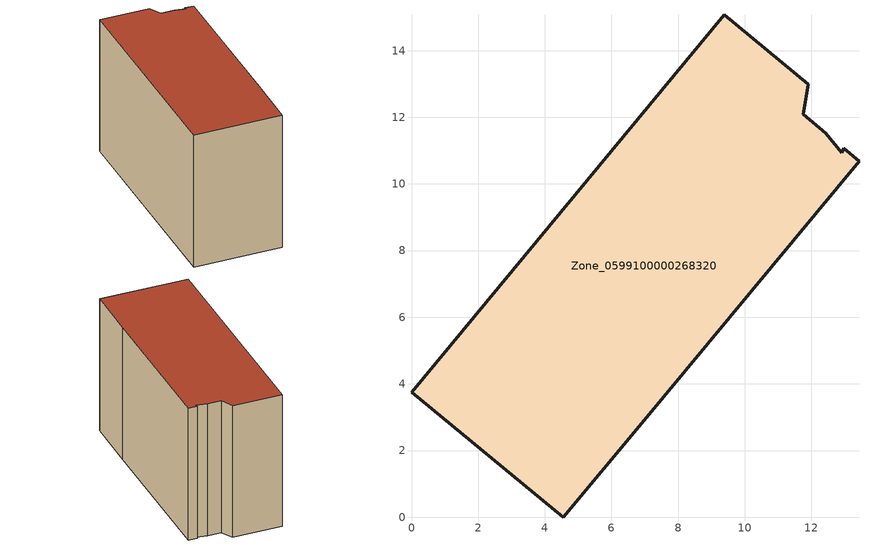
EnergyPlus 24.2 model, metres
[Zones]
Zone_0599100000268320
 floor ground (C_G): 11.75,12.09 12.43,11.52 12.91,10.93 12.98,11.06 13.43,10.69 6.91,2.81 4.55,0 0,3.75 9.38,15.07 11.91,12.99 z0
 wall outside (C_F): 4.55,0 6.91,2.81 13.43,10.69 12.98,11.06 12.91,10.93 12.43,11.52 11.75,12.09 11.91,12.99 9.38,15.07 0,3.75 4.55,0 z0:9.47
 roof outside (C_R): 12.43,11.52 11.75,12.09 11.91,12.99 9.38,15.07 0,3.75 4.55,0 6.91,2.81 13.43,10.69 12.98,11.06 12.91,10.93 z9.47
[BUILDING]
Pand.0599100000268320: North Axis=0; Terrain=City; Loads Convergence Tolerance Value=0.04; Temperature Convergence Tolerance Value=0.4; Solar Distribution=FullExterior; Maximum Number of Warmup Days=25; Minimum Number of Warmup Days=1
[Site:Location]
Rotterdam.The.Hague.AP_ZH_NLD Design_Conditions: Latitude=51.96; Longitude=4.45; Time Zone=1; Elevation=-4.5
[SITE:GROUNDTEMPERATURE:BUILDINGSURFACE]
18, 18, 18, 18, 18, 18, 18, 18, 18, 18, 18, 18
[MATERIAL] Thermal Absorptance=0.9; Solar Absorptance=0.7; Visible Absorptance=0.7
Name | Roughness | Thickness | Conductivity | Density | Specific Heat
G.TI.1946 | MediumSmooth | 0.15 | 1 | 540 | 1210
F.TI.1946 | Rough | 0.3 | 0.857143 | 1920 | 840
R.TI.1946 | MediumRough | 0.2 | 0.1 | 1500 | 1000
[CONSTRUCTION]
C_G: G.TI.1946
C_F: F.TI.1946
C_R: R.TI.1946
[ZONE]
Zone_0599100000268320: Type=1; Multiplier=1; Ceiling Height=Autocalculate; Volume=Autocalculate; Floor Area=autocalculate; Part of Total Floor Area=Yes
[ZONEINFILTRATION:DESIGNFLOWRATE]
Infil_Zone_0599100000268320: Zone or ZoneList or Space or SpaceList=Zone_0599100000268320; Schedule=AlwaysOn; Design Flow Rate Calculation Method=Flow/Area; Flow Rate per Floor Area=0.003; Constant Term Coefficient=1; Temperature Term Coefficient=0; Velocity Term Coefficient=0; Velocity Squared Term Coefficient=0
[HVACTEMPLATE:ZONE:IDEALLOADSAIRSYSTEM]
Zone_0599100000268320: Maximum Heating Supply Air Temperature=50; Minimum Cooling Supply Air Temperature=13; Maximum Heating Supply Air Humidity Ratio=0.0156; Minimum Cooling Supply Air Humidity Ratio=0.0077; Heating Limit=NoLimit; Cooling Limit=NoLimit; Dehumidification Control Type=ConstantSensibleHeatRatio; Cooling Sensible Heat Ratio=0.7; Dehumidification Setpoint=60; Humidification Control Type=None; Humidification Setpoint=30; Outdoor Air Method=None; Outdoor Air Flow Rate per Person=0.00944; Outdoor Air Flow Rate per Zone Floor Area=0; Outdoor Air Flow Rate per Zone=0; Demand Controlled Ventilation Type=None; Outdoor Air Economizer Type=NoEconomizer; Heat Recovery Type=None; Sensible Heat Recovery Effectiveness=0.7; Latent Heat Recovery Effectiveness=0.65
[ZONECONTROL:THERMOSTAT]
ThermostatControl_Zone_0599100000268320: Zone or ZoneList=Zone_0599100000268320; Control Type Schedule=DualSetpointControlType; Control 1=Thermostat_Zone_0599100000268320; Temperature Difference Between Cutout And Setpoint=0
[THERMOSTATSETPOINT:DUALSETPOINT]
Thermostat_Zone_0599100000268320: Heating Setpoint Temperature Schedule=HeatingSetpoint_Zone_0599100000268320; Cooling Setpoint Temperature Schedule=CoolingSetpoint_Zone_0599100000268320
[SCHEDULE:COMPACT]
HeatingSetpoint_Zone_0599100000268320: Through: 12/31, For: AllDays, Until: 24:00, 21
CoolingSetpoint_Zone_0599100000268320: Through: 12/31, For: AllDays, Until: 24:00, 24
DualSetpointControlType: Through: 12/31, For: AllDays, Until: 24:00, 4
AlwaysOn: Through: 12/31, For: AllDays, Until: 24:00, 1
